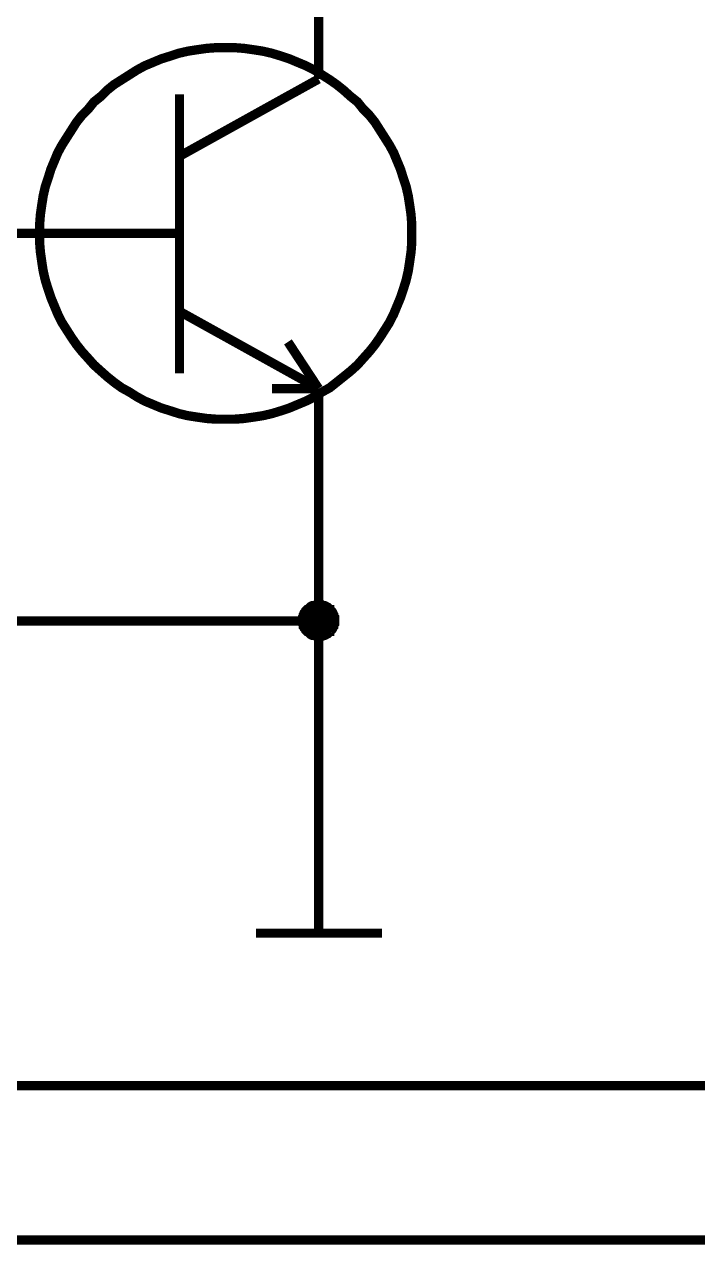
# Model space of a CAD drawing. Header units: millimetres. Extents: x 0 to 841, y 0 to 594.
# Drawn here: x 593 to 614.74, y 272.35 to 311.74 of the extents above; entities that cross this region are included whole.
import ezdxf

# ---------------------------------------------------------------- set-up
doc = ezdxf.new("R2010")
doc.units = ezdxf.units.MM
doc.layers.add('Sheet', color=255, linetype='Continuous')

msp = doc.modelspace()

# ---------------------------------------------------------------- linework, layer by layer
at = {"layer": 'Sheet'}
for points, const_width in [([(682.493, 272.497), (335.026, 272.497), (335.026, 364.984), (362.514, 364.984)], 0.3), ([(682.493, 277.483), (337.518, 277.483), (337.518, 359.998), (362.514, 359.998)], 0.3), ([(602.498, 309.981), (602.498, 312.497)], 0.3), ([(593.492, 304.995), (593.492, 305.31), (593.515, 305.602), (593.56, 305.916), (593.605, 306.208), (593.672, 306.5), (593.762, 306.77), (593.852, 307.062), (593.964, 307.331), (594.076, 307.601), (594.211, 307.848), (594.368, 308.095), (594.526, 308.342), (594.683, 308.589), (594.862, 308.814), (595.065, 309.016), (595.244, 309.24), (595.469, 309.42), (595.671, 309.622), (595.895, 309.802), (596.143, 309.959), (596.39, 310.116), (596.637, 310.273), (596.884, 310.408), (597.153, 310.52), (597.423, 310.633), (597.715, 310.723), (597.984, 310.812), (598.276, 310.88), (598.568, 310.925), (598.882, 310.97), (599.174, 310.992), (599.489, 310.992)], 0.3), ([(599.489, 310.992), (599.174, 310.992), (598.882, 310.97), (598.568, 310.925), (598.276, 310.88), (597.984, 310.812), (597.715, 310.723), (597.423, 310.633), (597.153, 310.52), (596.884, 310.408), (596.637, 310.273), (596.39, 310.116), (596.143, 309.959), (595.895, 309.802), (595.671, 309.622), (595.469, 309.42), (595.244, 309.24), (595.065, 309.016), (594.862, 308.814), (594.683, 308.589), (594.526, 308.342), (594.368, 308.095), (594.211, 307.848), (594.076, 307.601), (593.964, 307.331), (593.852, 307.062), (593.762, 306.77), (593.672, 306.5), (593.605, 306.208), (593.56, 305.916), (593.515, 305.602), (593.492, 305.31), (593.492, 304.995)], 0.3), ([(599.489, 310.992), (599.803, 310.992), (600.095, 310.97), (600.41, 310.925), (600.701, 310.88), (600.993, 310.812), (601.285, 310.723), (601.555, 310.633), (601.824, 310.52), (602.094, 310.408), (602.363, 310.273), (602.61, 310.116), (602.857, 309.959), (603.082, 309.802), (603.307, 309.622), (603.531, 309.42), (603.756, 309.24), (603.935, 309.016), (604.137, 308.814), (604.317, 308.589), (604.474, 308.342), (604.632, 308.095), (604.789, 307.848), (604.924, 307.601), (605.036, 307.331), (605.148, 307.062), (605.238, 306.77), (605.328, 306.5), (605.395, 306.208), (605.44, 305.916), (605.485, 305.602), (605.507, 305.31), (605.507, 304.995)], 0.3), ([(605.507, 304.995), (605.507, 305.31), (605.485, 305.602), (605.44, 305.916), (605.395, 306.208), (605.328, 306.5), (605.238, 306.77), (605.148, 307.062), (605.036, 307.331), (604.924, 307.601), (604.789, 307.848), (604.632, 308.095), (604.474, 308.342), (604.317, 308.589), (604.137, 308.814), (603.935, 309.016), (603.756, 309.24), (603.531, 309.42), (603.307, 309.622), (603.082, 309.802), (602.857, 309.959), (602.61, 310.116), (602.363, 310.273), (602.094, 310.408), (601.824, 310.52), (601.555, 310.633), (601.285, 310.723), (600.993, 310.812), (600.701, 310.88), (600.41, 310.925), (600.095, 310.97), (599.803, 310.992), (599.489, 310.992)], 0.3), ([(598.007, 307.488), (602.498, 309.981)], 0.3), ([(598.007, 309.487), (598.007, 300.481)], 0.3), ([(593.492, 304.995), (590.012, 304.995)], 0.3), ([(599.489, 298.999), (599.174, 298.999), (598.882, 299.021), (598.568, 299.066), (598.276, 299.111), (597.984, 299.179), (597.715, 299.268), (597.423, 299.358), (597.153, 299.471), (596.884, 299.583), (596.637, 299.718), (596.39, 299.875), (596.143, 300.01), (595.895, 300.189), (595.671, 300.369), (595.469, 300.549), (595.244, 300.751), (595.065, 300.953), (594.862, 301.177), (594.683, 301.402), (594.526, 301.627), (594.368, 301.874), (594.211, 302.121), (594.076, 302.39), (593.964, 302.66), (593.852, 302.929), (593.762, 303.199), (593.672, 303.491), (593.605, 303.783), (593.56, 304.075), (593.515, 304.389), (593.492, 304.681), (593.492, 304.995)], 0.3), ([(593.492, 304.995), (593.492, 304.681), (593.515, 304.389), (593.56, 304.075), (593.605, 303.783), (593.672, 303.491), (593.762, 303.199), (593.852, 302.929), (593.964, 302.66), (594.076, 302.39), (594.211, 302.121), (594.368, 301.874), (594.526, 301.627), (594.683, 301.402), (594.862, 301.177), (595.065, 300.953), (595.244, 300.751), (595.469, 300.549), (595.671, 300.369), (595.895, 300.189), (596.143, 300.01), (596.39, 299.875), (596.637, 299.718), (596.884, 299.583), (597.153, 299.471), (597.423, 299.358), (597.715, 299.268), (597.984, 299.179), (598.276, 299.111), (598.568, 299.066), (598.882, 299.021), (599.174, 298.999), (599.489, 298.999)], 0.3), ([(598.007, 304.995), (593.492, 304.995)], 0.3), ([(605.507, 304.995), (605.507, 304.681), (605.485, 304.389), (605.44, 304.075), (605.395, 303.783), (605.328, 303.491), (605.238, 303.199), (605.148, 302.929), (605.036, 302.66), (604.924, 302.39), (604.789, 302.121), (604.632, 301.874), (604.474, 301.627), (604.317, 301.402), (604.137, 301.177), (603.935, 300.953), (603.756, 300.751), (603.531, 300.549), (603.307, 300.369), (603.082, 300.189), (602.857, 300.01), (602.61, 299.875), (602.363, 299.718), (602.094, 299.583), (601.824, 299.471), (601.555, 299.358), (601.285, 299.268), (600.993, 299.179), (600.701, 299.111), (600.41, 299.066), (600.095, 299.021), (599.803, 298.999), (599.489, 298.999)], 0.3), ([(599.489, 298.999), (599.803, 298.999), (600.095, 299.021), (600.41, 299.066), (600.701, 299.111), (600.993, 299.179), (601.285, 299.268), (601.555, 299.358), (601.824, 299.471), (602.094, 299.583), (602.363, 299.718), (602.61, 299.875), (602.857, 300.01), (603.082, 300.189), (603.307, 300.369), (603.531, 300.549), (603.756, 300.751), (603.935, 300.953), (604.137, 301.177), (604.317, 301.402), (604.474, 301.627), (604.632, 301.874), (604.789, 302.121), (604.924, 302.39), (605.036, 302.66), (605.148, 302.929), (605.238, 303.199), (605.328, 303.491), (605.395, 303.783), (605.44, 304.075), (605.485, 304.389), (605.507, 304.681), (605.507, 304.995)], 0.3), ([(605.507, 304.995), (605.507, 304.995), (605.507, 304.995), (605.507, 304.995), (605.507, 304.995), (605.507, 304.995), (605.507, 304.995), (605.507, 304.995), (605.507, 304.995), (605.507, 304.995), (605.507, 304.995), (605.507, 304.995), (605.507, 304.995), (605.507, 304.995), (605.507, 304.995), (605.507, 304.995), (605.507, 304.995), (605.507, 304.995), (605.507, 304.995), (605.507, 304.995), (605.507, 304.995), (605.507, 304.995), (605.507, 304.995), (605.507, 304.995), (605.507, 304.995), (605.507, 304.995), (605.507, 304.995), (605.507, 304.995), (605.507, 304.995), (605.507, 304.995), (605.507, 304.995), (605.507, 304.995), (605.507, 304.995)], 0.3), ([(598.007, 302.48), (602.498, 299.987)], 0.3), ([(602.498, 299.987), (601.51, 301.492)], 0.3), ([(602.498, 299.987), (600.993, 299.987)], 0.3), ([(602.498, 299.987), (602.498, 297.494)], 0.3), ([(602.498, 292.486), (602.498, 297.494)], 0.3), ([(601.982, 292.486), (601.982, 292.508), (601.982, 292.531), (601.982, 292.576), (601.982, 292.598), (602.004, 292.62), (602.004, 292.643), (602.004, 292.665), (602.026, 292.688), (602.026, 292.71), (602.049, 292.733), (602.049, 292.755), (602.071, 292.778), (602.094, 292.8), (602.094, 292.823), (602.116, 292.845), (602.139, 292.845), (602.161, 292.868), (602.184, 292.89), (602.206, 292.912), (602.206, 292.912), (602.229, 292.935), (602.251, 292.935), (602.273, 292.957), (602.296, 292.957), (602.318, 292.98), (602.341, 292.98), (602.363, 292.98), (602.408, 293.002), (602.431, 293.002), (602.453, 293.002), (602.476, 293.002), (602.498, 293.002)], 0.3), ([(601.982, 292.486), (601.982, 292.508), (601.982, 292.531), (601.982, 292.576), (601.982, 292.598), (602.004, 292.62), (602.004, 292.643), (602.004, 292.665), (602.026, 292.688), (602.026, 292.71), (602.049, 292.733), (602.049, 292.755), (602.071, 292.778), (602.094, 292.8), (602.094, 292.823), (602.116, 292.845), (602.139, 292.845), (602.161, 292.868), (602.184, 292.89), (602.206, 292.912), (602.206, 292.912), (602.229, 292.935), (602.251, 292.935), (602.273, 292.957), (602.296, 292.957), (602.318, 292.98), (602.341, 292.98), (602.363, 292.98), (602.408, 293.002), (602.431, 293.002), (602.453, 293.002), (602.476, 293.002), (602.498, 293.002)], 0.3), ([(601.982, 292.486), (601.982, 292.508), (601.982, 292.531), (601.982, 292.576), (601.982, 292.598), (602.004, 292.62), (602.004, 292.643), (602.004, 292.665), (602.026, 292.688), (602.026, 292.71), (602.049, 292.733), (602.049, 292.755), (602.071, 292.778), (602.094, 292.8), (602.094, 292.823), (602.116, 292.845), (602.139, 292.845), (602.161, 292.868), (602.184, 292.89), (602.206, 292.912), (602.206, 292.912), (602.229, 292.935), (602.251, 292.935), (602.273, 292.957), (602.296, 292.957), (602.318, 292.98), (602.341, 292.98), (602.363, 292.98), (602.408, 293.002), (602.431, 293.002), (602.453, 293.002), (602.476, 293.002), (602.498, 293.002)], 0.3), ([(601.982, 292.486), (601.982, 292.508), (601.982, 292.531), (601.982, 292.576), (601.982, 292.598), (602.004, 292.62), (602.004, 292.643), (602.004, 292.665), (602.026, 292.688), (602.026, 292.71), (602.049, 292.733), (602.049, 292.755), (602.071, 292.778), (602.094, 292.8), (602.094, 292.823), (602.116, 292.845), (602.139, 292.845), (602.161, 292.868), (602.184, 292.89), (602.206, 292.912), (602.206, 292.912), (602.229, 292.935), (602.251, 292.935), (602.273, 292.957), (602.296, 292.957), (602.318, 292.98), (602.341, 292.98), (602.363, 292.98), (602.408, 293.002), (602.431, 293.002), (602.453, 293.002), (602.476, 293.002), (602.498, 293.002)], 0.3), ([(602.498, 293.002), (602.498, 293.002)], 0.3), ([(602.498, 293.002), (602.521, 293.002), (602.543, 293.002), (602.588, 293.002), (602.61, 293.002), (602.633, 292.98), (602.655, 292.98), (602.678, 292.98), (602.7, 292.957), (602.723, 292.957), (602.745, 292.935), (602.768, 292.935), (602.79, 292.912), (602.812, 292.912), (602.835, 292.89), (602.857, 292.868), (602.857, 292.845), (602.88, 292.845), (602.902, 292.823), (602.925, 292.8), (602.925, 292.778), (602.947, 292.755), (602.947, 292.733), (602.97, 292.71), (602.97, 292.688), (602.992, 292.665), (602.992, 292.643), (602.992, 292.62), (603.015, 292.598), (603.015, 292.576), (603.015, 292.531), (603.015, 292.508), (603.015, 292.486)], 0.3), ([(602.498, 293.002), (602.498, 293.002)], 0.3), ([(602.498, 293.002), (602.521, 293.002), (602.543, 293.002), (602.588, 293.002), (602.61, 293.002), (602.633, 292.98), (602.655, 292.98), (602.678, 292.98), (602.7, 292.957), (602.723, 292.957), (602.745, 292.935), (602.768, 292.935), (602.79, 292.912), (602.812, 292.912), (602.835, 292.89), (602.857, 292.868), (602.857, 292.845), (602.88, 292.845), (602.902, 292.823), (602.925, 292.8), (602.925, 292.778), (602.947, 292.755), (602.947, 292.733), (602.97, 292.71), (602.97, 292.688), (602.992, 292.665), (602.992, 292.643), (602.992, 292.62), (603.015, 292.598), (603.015, 292.576), (603.015, 292.531), (603.015, 292.508), (603.015, 292.486)], 0.3), ([(602.498, 293.002), (602.498, 293.002)], 0.3), ([(602.498, 293.002), (602.521, 293.002), (602.543, 293.002), (602.588, 293.002), (602.61, 293.002), (602.633, 292.98), (602.655, 292.98), (602.678, 292.98), (602.7, 292.957), (602.723, 292.957), (602.745, 292.935), (602.768, 292.935), (602.79, 292.912), (602.812, 292.912), (602.835, 292.89), (602.857, 292.868), (602.857, 292.845), (602.88, 292.845), (602.902, 292.823), (602.925, 292.8), (602.925, 292.778), (602.947, 292.755), (602.947, 292.733), (602.97, 292.71), (602.97, 292.688), (602.992, 292.665), (602.992, 292.643), (602.992, 292.62), (603.015, 292.598), (603.015, 292.576), (603.015, 292.531), (603.015, 292.508), (603.015, 292.486)], 0.3), ([(602.498, 293.002), (602.498, 293.002)], 0.3), ([(602.498, 293.002), (602.521, 293.002), (602.543, 293.002), (602.588, 293.002), (602.61, 293.002), (602.633, 292.98), (602.655, 292.98), (602.678, 292.98), (602.7, 292.957), (602.723, 292.957), (602.745, 292.935), (602.768, 292.935), (602.79, 292.912), (602.812, 292.912), (602.835, 292.89), (602.857, 292.868), (602.857, 292.845), (602.88, 292.845), (602.902, 292.823), (602.925, 292.8), (602.925, 292.778), (602.947, 292.755), (602.947, 292.733), (602.97, 292.71), (602.97, 292.688), (602.992, 292.665), (602.992, 292.643), (602.992, 292.62), (603.015, 292.598), (603.015, 292.576), (603.015, 292.531), (603.015, 292.508), (603.015, 292.486)], 0.3), ([(601.982, 292.486), (601.982, 292.508), (601.982, 292.531), (601.982, 292.576), (601.982, 292.598), (602.004, 292.62), (602.004, 292.643), (602.004, 292.665), (602.026, 292.688), (602.026, 292.71), (602.049, 292.733), (602.049, 292.755), (602.071, 292.778), (602.094, 292.8), (602.094, 292.823), (602.116, 292.845), (602.139, 292.845), (602.161, 292.868), (602.184, 292.89), (602.206, 292.912), (602.206, 292.912), (602.229, 292.935), (602.251, 292.935), (602.273, 292.957), (602.296, 292.957), (602.318, 292.98), (602.341, 292.98), (602.363, 292.98), (602.408, 293.002), (602.431, 293.002), (602.453, 293.002), (602.476, 293.002), (602.498, 293.002)], 0.0991), ([(601.982, 292.486), (601.982, 292.508), (601.982, 292.531), (601.982, 292.576), (601.982, 292.598), (602.004, 292.62), (602.004, 292.643), (602.004, 292.665), (602.026, 292.688), (602.026, 292.71), (602.049, 292.733), (602.049, 292.755), (602.071, 292.778), (602.094, 292.8), (602.094, 292.823), (602.116, 292.845), (602.139, 292.845), (602.161, 292.868), (602.184, 292.89), (602.206, 292.912), (602.206, 292.912), (602.229, 292.935), (602.251, 292.935), (602.273, 292.957), (602.296, 292.957), (602.318, 292.98), (602.341, 292.98), (602.363, 292.98), (602.408, 293.002), (602.431, 293.002), (602.453, 293.002), (602.476, 293.002), (602.498, 293.002)], 0.0991), ([(601.982, 292.486), (601.982, 292.508), (601.982, 292.531), (601.982, 292.576), (601.982, 292.598), (602.004, 292.62), (602.004, 292.643), (602.004, 292.665), (602.026, 292.688), (602.026, 292.71), (602.049, 292.733), (602.049, 292.755), (602.071, 292.778), (602.094, 292.8), (602.094, 292.823), (602.116, 292.845), (602.139, 292.845), (602.161, 292.868), (602.184, 292.89), (602.206, 292.912), (602.206, 292.912), (602.229, 292.935), (602.251, 292.935), (602.273, 292.957), (602.296, 292.957), (602.318, 292.98), (602.341, 292.98), (602.363, 292.98), (602.408, 293.002), (602.431, 293.002), (602.453, 293.002), (602.476, 293.002), (602.498, 293.002)], 0.0991), ([(601.982, 292.486), (601.982, 292.508), (601.982, 292.531), (601.982, 292.576), (601.982, 292.598), (602.004, 292.62), (602.004, 292.643), (602.004, 292.665), (602.026, 292.688), (602.026, 292.71), (602.049, 292.733), (602.049, 292.755), (602.071, 292.778), (602.094, 292.8), (602.094, 292.823), (602.116, 292.845), (602.139, 292.845), (602.161, 292.868), (602.184, 292.89), (602.206, 292.912), (602.206, 292.912), (602.229, 292.935), (602.251, 292.935), (602.273, 292.957), (602.296, 292.957), (602.318, 292.98), (602.341, 292.98), (602.363, 292.98), (602.408, 293.002), (602.431, 293.002), (602.453, 293.002), (602.476, 293.002), (602.498, 293.002)], 0.0991), ([(602.498, 293.002), (602.498, 293.002)], 0.0991), ([(602.498, 293.002), (602.521, 293.002), (602.543, 293.002), (602.588, 293.002), (602.61, 293.002), (602.633, 292.98), (602.655, 292.98), (602.678, 292.98), (602.7, 292.957), (602.723, 292.957), (602.745, 292.935), (602.768, 292.935), (602.79, 292.912), (602.812, 292.912), (602.835, 292.89), (602.857, 292.868), (602.857, 292.845), (602.88, 292.845), (602.902, 292.823), (602.925, 292.8), (602.925, 292.778), (602.947, 292.755), (602.947, 292.733), (602.97, 292.71), (602.97, 292.688), (602.992, 292.665), (602.992, 292.643), (602.992, 292.62), (603.015, 292.598), (603.015, 292.576), (603.015, 292.531), (603.015, 292.508), (603.015, 292.486)], 0.0991), ([(602.498, 293.002), (602.498, 293.002)], 0.0991), ([(602.498, 293.002), (602.521, 293.002), (602.543, 293.002), (602.588, 293.002), (602.61, 293.002), (602.633, 292.98), (602.655, 292.98), (602.678, 292.98), (602.7, 292.957), (602.723, 292.957), (602.745, 292.935), (602.768, 292.935), (602.79, 292.912), (602.812, 292.912), (602.835, 292.89), (602.857, 292.868), (602.857, 292.845), (602.88, 292.845), (602.902, 292.823), (602.925, 292.8), (602.925, 292.778), (602.947, 292.755), (602.947, 292.733), (602.97, 292.71), (602.97, 292.688), (602.992, 292.665), (602.992, 292.643), (602.992, 292.62), (603.015, 292.598), (603.015, 292.576), (603.015, 292.531), (603.015, 292.508), (603.015, 292.486)], 0.0991), ([(602.498, 293.002), (602.498, 293.002)], 0.0991), ([(602.498, 293.002), (602.521, 293.002), (602.543, 293.002), (602.588, 293.002), (602.61, 293.002), (602.633, 292.98), (602.655, 292.98), (602.678, 292.98), (602.7, 292.957), (602.723, 292.957), (602.745, 292.935), (602.768, 292.935), (602.79, 292.912), (602.812, 292.912), (602.835, 292.89), (602.857, 292.868), (602.857, 292.845), (602.88, 292.845), (602.902, 292.823), (602.925, 292.8), (602.925, 292.778), (602.947, 292.755), (602.947, 292.733), (602.97, 292.71), (602.97, 292.688), (602.992, 292.665), (602.992, 292.643), (602.992, 292.62), (603.015, 292.598), (603.015, 292.576), (603.015, 292.531), (603.015, 292.508), (603.015, 292.486)], 0.0991), ([(602.498, 293.002), (602.498, 293.002)], 0.0991), ([(602.498, 293.002), (602.521, 293.002), (602.543, 293.002), (602.588, 293.002), (602.61, 293.002), (602.633, 292.98), (602.655, 292.98), (602.678, 292.98), (602.7, 292.957), (602.723, 292.957), (602.745, 292.935), (602.768, 292.935), (602.79, 292.912), (602.812, 292.912), (602.835, 292.89), (602.857, 292.868), (602.857, 292.845), (602.88, 292.845), (602.902, 292.823), (602.925, 292.8), (602.925, 292.778), (602.947, 292.755), (602.947, 292.733), (602.97, 292.71), (602.97, 292.688), (602.992, 292.665), (602.992, 292.643), (602.992, 292.62), (603.015, 292.598), (603.015, 292.576), (603.015, 292.531), (603.015, 292.508), (603.015, 292.486)], 0.0991), ([(602.498, 287.5), (602.498, 292.486), (602.498, 292.486), (592.504, 292.486)], 0.3), ([(602.498, 291.992), (602.476, 291.992), (602.453, 291.992), (602.431, 291.992), (602.408, 291.992), (602.363, 292.014), (602.341, 292.014), (602.318, 292.014), (602.296, 292.037), (602.273, 292.037), (602.251, 292.059), (602.229, 292.059), (602.206, 292.081), (602.206, 292.081), (602.184, 292.104), (602.161, 292.126), (602.139, 292.149), (602.116, 292.149), (602.094, 292.171), (602.094, 292.194), (602.071, 292.216), (602.049, 292.239), (602.049, 292.261), (602.026, 292.284), (602.026, 292.284), (602.004, 292.306), (602.004, 292.351), (602.004, 292.373), (601.982, 292.396), (601.982, 292.418), (601.982, 292.441), (601.982, 292.463), (601.982, 292.486)], 0.3), ([(601.982, 292.486), (601.982, 292.486)], 0.3), ([(602.498, 291.992), (602.476, 291.992), (602.453, 291.992), (602.431, 291.992), (602.408, 291.992), (602.363, 292.014), (602.341, 292.014), (602.318, 292.014), (602.296, 292.037), (602.273, 292.037), (602.251, 292.059), (602.229, 292.059), (602.206, 292.081), (602.206, 292.081), (602.184, 292.104), (602.161, 292.126), (602.139, 292.149), (602.116, 292.149), (602.094, 292.171), (602.094, 292.194), (602.071, 292.216), (602.049, 292.239), (602.049, 292.261), (602.026, 292.284), (602.026, 292.284), (602.004, 292.306), (602.004, 292.351), (602.004, 292.373), (601.982, 292.396), (601.982, 292.418), (601.982, 292.441), (601.982, 292.463), (601.982, 292.486)], 0.3), ([(601.982, 292.486), (601.982, 292.486)], 0.3), ([(602.498, 291.992), (602.476, 291.992), (602.453, 291.992), (602.431, 291.992), (602.408, 291.992), (602.363, 292.014), (602.341, 292.014), (602.318, 292.014), (602.296, 292.037), (602.273, 292.037), (602.251, 292.059), (602.229, 292.059), (602.206, 292.081), (602.206, 292.081), (602.184, 292.104), (602.161, 292.126), (602.139, 292.149), (602.116, 292.149), (602.094, 292.171), (602.094, 292.194), (602.071, 292.216), (602.049, 292.239), (602.049, 292.261), (602.026, 292.284), (602.026, 292.284), (602.004, 292.306), (602.004, 292.351), (602.004, 292.373), (601.982, 292.396), (601.982, 292.418), (601.982, 292.441), (601.982, 292.463), (601.982, 292.486)], 0.3), ([(601.982, 292.486), (601.982, 292.486)], 0.3), ([(602.498, 291.992), (602.476, 291.992), (602.453, 291.992), (602.431, 291.992), (602.408, 291.992), (602.363, 292.014), (602.341, 292.014), (602.318, 292.014), (602.296, 292.037), (602.273, 292.037), (602.251, 292.059), (602.229, 292.059), (602.206, 292.081), (602.206, 292.081), (602.184, 292.104), (602.161, 292.126), (602.139, 292.149), (602.116, 292.149), (602.094, 292.171), (602.094, 292.194), (602.071, 292.216), (602.049, 292.239), (602.049, 292.261), (602.026, 292.284), (602.026, 292.284), (602.004, 292.306), (602.004, 292.351), (602.004, 292.373), (601.982, 292.396), (601.982, 292.418), (601.982, 292.441), (601.982, 292.463), (601.982, 292.486)], 0.3), ([(601.982, 292.486), (601.982, 292.486)], 0.3), ([(602.498, 291.992), (602.476, 291.992), (602.453, 291.992), (602.431, 291.992), (602.408, 291.992), (602.363, 292.014), (602.341, 292.014), (602.318, 292.014), (602.296, 292.037), (602.273, 292.037), (602.251, 292.059), (602.229, 292.059), (602.206, 292.081), (602.206, 292.081), (602.184, 292.104), (602.161, 292.126), (602.139, 292.149), (602.116, 292.149), (602.094, 292.171), (602.094, 292.194), (602.071, 292.216), (602.049, 292.239), (602.049, 292.261), (602.026, 292.284), (602.026, 292.284), (602.004, 292.306), (602.004, 292.351), (602.004, 292.373), (601.982, 292.396), (601.982, 292.418), (601.982, 292.441), (601.982, 292.463), (601.982, 292.486)], 0.0991), ([(601.982, 292.486), (601.982, 292.486)], 0.0991), ([(602.498, 291.992), (602.476, 291.992), (602.453, 291.992), (602.431, 291.992), (602.408, 291.992), (602.363, 292.014), (602.341, 292.014), (602.318, 292.014), (602.296, 292.037), (602.273, 292.037), (602.251, 292.059), (602.229, 292.059), (602.206, 292.081), (602.206, 292.081), (602.184, 292.104), (602.161, 292.126), (602.139, 292.149), (602.116, 292.149), (602.094, 292.171), (602.094, 292.194), (602.071, 292.216), (602.049, 292.239), (602.049, 292.261), (602.026, 292.284), (602.026, 292.284), (602.004, 292.306), (602.004, 292.351), (602.004, 292.373), (601.982, 292.396), (601.982, 292.418), (601.982, 292.441), (601.982, 292.463), (601.982, 292.486)], 0.0991), ([(601.982, 292.486), (601.982, 292.486)], 0.0991), ([(602.498, 291.992), (602.476, 291.992), (602.453, 291.992), (602.431, 291.992), (602.408, 291.992), (602.363, 292.014), (602.341, 292.014), (602.318, 292.014), (602.296, 292.037), (602.273, 292.037), (602.251, 292.059), (602.229, 292.059), (602.206, 292.081), (602.206, 292.081), (602.184, 292.104), (602.161, 292.126), (602.139, 292.149), (602.116, 292.149), (602.094, 292.171), (602.094, 292.194), (602.071, 292.216), (602.049, 292.239), (602.049, 292.261), (602.026, 292.284), (602.026, 292.284), (602.004, 292.306), (602.004, 292.351), (602.004, 292.373), (601.982, 292.396), (601.982, 292.418), (601.982, 292.441), (601.982, 292.463), (601.982, 292.486)], 0.0991), ([(601.982, 292.486), (601.982, 292.486)], 0.0991), ([(602.498, 291.992), (602.476, 291.992), (602.453, 291.992), (602.431, 291.992), (602.408, 291.992), (602.363, 292.014), (602.341, 292.014), (602.318, 292.014), (602.296, 292.037), (602.273, 292.037), (602.251, 292.059), (602.229, 292.059), (602.206, 292.081), (602.206, 292.081), (602.184, 292.104), (602.161, 292.126), (602.139, 292.149), (602.116, 292.149), (602.094, 292.171), (602.094, 292.194), (602.071, 292.216), (602.049, 292.239), (602.049, 292.261), (602.026, 292.284), (602.026, 292.284), (602.004, 292.306), (602.004, 292.351), (602.004, 292.373), (601.982, 292.396), (601.982, 292.418), (601.982, 292.441), (601.982, 292.463), (601.982, 292.486)], 0.0991), ([(601.982, 292.486), (601.982, 292.486)], 0.0991), ([(603.015, 292.486), (603.015, 292.463), (603.015, 292.441), (603.015, 292.418), (603.015, 292.396), (602.992, 292.373), (602.992, 292.351), (602.992, 292.306), (602.97, 292.284), (602.97, 292.284), (602.947, 292.261), (602.947, 292.239), (602.925, 292.216), (602.925, 292.194), (602.902, 292.171), (602.88, 292.149), (602.857, 292.149), (602.857, 292.126), (602.835, 292.104), (602.812, 292.081), (602.79, 292.081), (602.768, 292.059), (602.745, 292.059), (602.723, 292.037), (602.7, 292.037), (602.678, 292.014), (602.655, 292.014), (602.633, 292.014), (602.61, 291.992), (602.588, 291.992), (602.543, 291.992), (602.521, 291.992), (602.498, 291.992)], 0.3), ([(603.015, 292.486), (603.015, 292.463), (603.015, 292.441), (603.015, 292.418), (603.015, 292.396), (602.992, 292.373), (602.992, 292.351), (602.992, 292.306), (602.97, 292.284), (602.97, 292.284), (602.947, 292.261), (602.947, 292.239), (602.925, 292.216), (602.925, 292.194), (602.902, 292.171), (602.88, 292.149), (602.857, 292.149), (602.857, 292.126), (602.835, 292.104), (602.812, 292.081), (602.79, 292.081), (602.768, 292.059), (602.745, 292.059), (602.723, 292.037), (602.7, 292.037), (602.678, 292.014), (602.655, 292.014), (602.633, 292.014), (602.61, 291.992), (602.588, 291.992), (602.543, 291.992), (602.521, 291.992), (602.498, 291.992)], 0.3), ([(603.015, 292.486), (603.015, 292.463), (603.015, 292.441), (603.015, 292.418), (603.015, 292.396), (602.992, 292.373), (602.992, 292.351), (602.992, 292.306), (602.97, 292.284), (602.97, 292.284), (602.947, 292.261), (602.947, 292.239), (602.925, 292.216), (602.925, 292.194), (602.902, 292.171), (602.88, 292.149), (602.857, 292.149), (602.857, 292.126), (602.835, 292.104), (602.812, 292.081), (602.79, 292.081), (602.768, 292.059), (602.745, 292.059), (602.723, 292.037), (602.7, 292.037), (602.678, 292.014), (602.655, 292.014), (602.633, 292.014), (602.61, 291.992), (602.588, 291.992), (602.543, 291.992), (602.521, 291.992), (602.498, 291.992)], 0.3), ([(603.015, 292.486), (603.015, 292.463), (603.015, 292.441), (603.015, 292.418), (603.015, 292.396), (602.992, 292.373), (602.992, 292.351), (602.992, 292.306), (602.97, 292.284), (602.97, 292.284), (602.947, 292.261), (602.947, 292.239), (602.925, 292.216), (602.925, 292.194), (602.902, 292.171), (602.88, 292.149), (602.857, 292.149), (602.857, 292.126), (602.835, 292.104), (602.812, 292.081), (602.79, 292.081), (602.768, 292.059), (602.745, 292.059), (602.723, 292.037), (602.7, 292.037), (602.678, 292.014), (602.655, 292.014), (602.633, 292.014), (602.61, 291.992), (602.588, 291.992), (602.543, 291.992), (602.521, 291.992), (602.498, 291.992)], 0.3), ([(603.015, 292.486), (603.015, 292.463), (603.015, 292.441), (603.015, 292.418), (603.015, 292.396), (602.992, 292.373), (602.992, 292.351), (602.992, 292.306), (602.97, 292.284), (602.97, 292.284), (602.947, 292.261), (602.947, 292.239), (602.925, 292.216), (602.925, 292.194), (602.902, 292.171), (602.88, 292.149), (602.857, 292.149), (602.857, 292.126), (602.835, 292.104), (602.812, 292.081), (602.79, 292.081), (602.768, 292.059), (602.745, 292.059), (602.723, 292.037), (602.7, 292.037), (602.678, 292.014), (602.655, 292.014), (602.633, 292.014), (602.61, 291.992), (602.588, 291.992), (602.543, 291.992), (602.521, 291.992), (602.498, 291.992)], 0.0991), ([(603.015, 292.486), (603.015, 292.463), (603.015, 292.441), (603.015, 292.418), (603.015, 292.396), (602.992, 292.373), (602.992, 292.351), (602.992, 292.306), (602.97, 292.284), (602.97, 292.284), (602.947, 292.261), (602.947, 292.239), (602.925, 292.216), (602.925, 292.194), (602.902, 292.171), (602.88, 292.149), (602.857, 292.149), (602.857, 292.126), (602.835, 292.104), (602.812, 292.081), (602.79, 292.081), (602.768, 292.059), (602.745, 292.059), (602.723, 292.037), (602.7, 292.037), (602.678, 292.014), (602.655, 292.014), (602.633, 292.014), (602.61, 291.992), (602.588, 291.992), (602.543, 291.992), (602.521, 291.992), (602.498, 291.992)], 0.0991), ([(603.015, 292.486), (603.015, 292.463), (603.015, 292.441), (603.015, 292.418), (603.015, 292.396), (602.992, 292.373), (602.992, 292.351), (602.992, 292.306), (602.97, 292.284), (602.97, 292.284), (602.947, 292.261), (602.947, 292.239), (602.925, 292.216), (602.925, 292.194), (602.902, 292.171), (602.88, 292.149), (602.857, 292.149), (602.857, 292.126), (602.835, 292.104), (602.812, 292.081), (602.79, 292.081), (602.768, 292.059), (602.745, 292.059), (602.723, 292.037), (602.7, 292.037), (602.678, 292.014), (602.655, 292.014), (602.633, 292.014), (602.61, 291.992), (602.588, 291.992), (602.543, 291.992), (602.521, 291.992), (602.498, 291.992)], 0.0991), ([(603.015, 292.486), (603.015, 292.463), (603.015, 292.441), (603.015, 292.418), (603.015, 292.396), (602.992, 292.373), (602.992, 292.351), (602.992, 292.306), (602.97, 292.284), (602.97, 292.284), (602.947, 292.261), (602.947, 292.239), (602.925, 292.216), (602.925, 292.194), (602.902, 292.171), (602.88, 292.149), (602.857, 292.149), (602.857, 292.126), (602.835, 292.104), (602.812, 292.081), (602.79, 292.081), (602.768, 292.059), (602.745, 292.059), (602.723, 292.037), (602.7, 292.037), (602.678, 292.014), (602.655, 292.014), (602.633, 292.014), (602.61, 291.992), (602.588, 291.992), (602.543, 291.992), (602.521, 291.992), (602.498, 291.992)], 0.0991), ([(603.015, 292.486), (603.015, 292.486), (603.015, 292.486), (603.015, 292.486), (603.015, 292.486), (603.015, 292.486), (603.015, 292.486), (603.015, 292.486), (603.015, 292.486), (603.015, 292.486), (603.015, 292.486), (603.015, 292.486), (603.015, 292.486), (603.015, 292.486), (603.015, 292.486), (603.015, 292.486), (603.015, 292.486), (603.015, 292.486), (603.015, 292.486), (603.015, 292.486), (603.015, 292.486), (603.015, 292.486), (603.015, 292.486), (603.015, 292.486), (603.015, 292.486), (603.015, 292.486), (603.015, 292.486), (603.015, 292.486), (603.015, 292.486), (603.015, 292.486), (603.015, 292.486), (603.015, 292.486), (603.015, 292.486)], 0.3), ([(603.015, 292.486), (603.015, 292.486)], 0.3), ([(603.015, 292.486), (603.015, 292.486), (603.015, 292.486), (603.015, 292.486), (603.015, 292.486), (603.015, 292.486), (603.015, 292.486), (603.015, 292.486), (603.015, 292.486), (603.015, 292.486), (603.015, 292.486), (603.015, 292.486), (603.015, 292.486), (603.015, 292.486), (603.015, 292.486), (603.015, 292.486), (603.015, 292.486), (603.015, 292.486), (603.015, 292.486), (603.015, 292.486), (603.015, 292.486), (603.015, 292.486), (603.015, 292.486), (603.015, 292.486), (603.015, 292.486), (603.015, 292.486), (603.015, 292.486), (603.015, 292.486), (603.015, 292.486), (603.015, 292.486), (603.015, 292.486), (603.015, 292.486), (603.015, 292.486)], 0.3), ([(603.015, 292.486), (603.015, 292.486)], 0.3), ([(603.015, 292.486), (603.015, 292.486), (603.015, 292.486), (603.015, 292.486), (603.015, 292.486), (603.015, 292.486), (603.015, 292.486), (603.015, 292.486), (603.015, 292.486), (603.015, 292.486), (603.015, 292.486), (603.015, 292.486), (603.015, 292.486), (603.015, 292.486), (603.015, 292.486), (603.015, 292.486), (603.015, 292.486), (603.015, 292.486), (603.015, 292.486), (603.015, 292.486), (603.015, 292.486), (603.015, 292.486), (603.015, 292.486), (603.015, 292.486), (603.015, 292.486), (603.015, 292.486), (603.015, 292.486), (603.015, 292.486), (603.015, 292.486), (603.015, 292.486), (603.015, 292.486), (603.015, 292.486), (603.015, 292.486)], 0.3), ([(603.015, 292.486), (603.015, 292.486)], 0.3), ([(603.015, 292.486), (603.015, 292.486), (603.015, 292.486), (603.015, 292.486), (603.015, 292.486), (603.015, 292.486), (603.015, 292.486), (603.015, 292.486), (603.015, 292.486), (603.015, 292.486), (603.015, 292.486), (603.015, 292.486), (603.015, 292.486), (603.015, 292.486), (603.015, 292.486), (603.015, 292.486), (603.015, 292.486), (603.015, 292.486), (603.015, 292.486), (603.015, 292.486), (603.015, 292.486), (603.015, 292.486), (603.015, 292.486), (603.015, 292.486), (603.015, 292.486), (603.015, 292.486), (603.015, 292.486), (603.015, 292.486), (603.015, 292.486), (603.015, 292.486), (603.015, 292.486), (603.015, 292.486), (603.015, 292.486)], 0.3), ([(603.015, 292.486), (603.015, 292.486)], 0.3), ([(603.015, 292.486), (603.015, 292.486), (603.015, 292.486), (603.015, 292.486), (603.015, 292.486), (603.015, 292.486), (603.015, 292.486), (603.015, 292.486), (603.015, 292.486), (603.015, 292.486), (603.015, 292.486), (603.015, 292.486), (603.015, 292.486), (603.015, 292.486), (603.015, 292.486), (603.015, 292.486), (603.015, 292.486), (603.015, 292.486), (603.015, 292.486), (603.015, 292.486), (603.015, 292.486), (603.015, 292.486), (603.015, 292.486), (603.015, 292.486), (603.015, 292.486), (603.015, 292.486), (603.015, 292.486), (603.015, 292.486), (603.015, 292.486), (603.015, 292.486), (603.015, 292.486), (603.015, 292.486), (603.015, 292.486)], 0.0991), ([(603.015, 292.486), (603.015, 292.486)], 0.0991), ([(603.015, 292.486), (603.015, 292.486), (603.015, 292.486), (603.015, 292.486), (603.015, 292.486), (603.015, 292.486), (603.015, 292.486), (603.015, 292.486), (603.015, 292.486), (603.015, 292.486), (603.015, 292.486), (603.015, 292.486), (603.015, 292.486), (603.015, 292.486), (603.015, 292.486), (603.015, 292.486), (603.015, 292.486), (603.015, 292.486), (603.015, 292.486), (603.015, 292.486), (603.015, 292.486), (603.015, 292.486), (603.015, 292.486), (603.015, 292.486), (603.015, 292.486), (603.015, 292.486), (603.015, 292.486), (603.015, 292.486), (603.015, 292.486), (603.015, 292.486), (603.015, 292.486), (603.015, 292.486), (603.015, 292.486)], 0.0991), ([(603.015, 292.486), (603.015, 292.486)], 0.0991), ([(603.015, 292.486), (603.015, 292.486), (603.015, 292.486), (603.015, 292.486), (603.015, 292.486), (603.015, 292.486), (603.015, 292.486), (603.015, 292.486), (603.015, 292.486), (603.015, 292.486), (603.015, 292.486), (603.015, 292.486), (603.015, 292.486), (603.015, 292.486), (603.015, 292.486), (603.015, 292.486), (603.015, 292.486), (603.015, 292.486), (603.015, 292.486), (603.015, 292.486), (603.015, 292.486), (603.015, 292.486), (603.015, 292.486), (603.015, 292.486), (603.015, 292.486), (603.015, 292.486), (603.015, 292.486), (603.015, 292.486), (603.015, 292.486), (603.015, 292.486), (603.015, 292.486), (603.015, 292.486), (603.015, 292.486)], 0.0991), ([(603.015, 292.486), (603.015, 292.486)], 0.0991), ([(603.015, 292.486), (603.015, 292.486), (603.015, 292.486), (603.015, 292.486), (603.015, 292.486), (603.015, 292.486), (603.015, 292.486), (603.015, 292.486), (603.015, 292.486), (603.015, 292.486), (603.015, 292.486), (603.015, 292.486), (603.015, 292.486), (603.015, 292.486), (603.015, 292.486), (603.015, 292.486), (603.015, 292.486), (603.015, 292.486), (603.015, 292.486), (603.015, 292.486), (603.015, 292.486), (603.015, 292.486), (603.015, 292.486), (603.015, 292.486), (603.015, 292.486), (603.015, 292.486), (603.015, 292.486), (603.015, 292.486), (603.015, 292.486), (603.015, 292.486), (603.015, 292.486), (603.015, 292.486), (603.015, 292.486)], 0.0991), ([(603.015, 292.486), (603.015, 292.486)], 0.0991), ([(602.498, 287.5), (602.498, 282.402)], 0.3), ([(600.477, 282.402), (604.542, 282.402)], 0.3)]:
    msp.add_lwpolyline(points, dxfattribs=dict(at, const_width=const_width))
at = {"layer": 'Sheet', "const_width": 0.508}
msp.add_lwpolyline([(602.246, 292.5, 1), (602.754, 292.5, 1)], format="xyb", close=True, dxfattribs=at)

doc.saveas('drawing.dxf')
